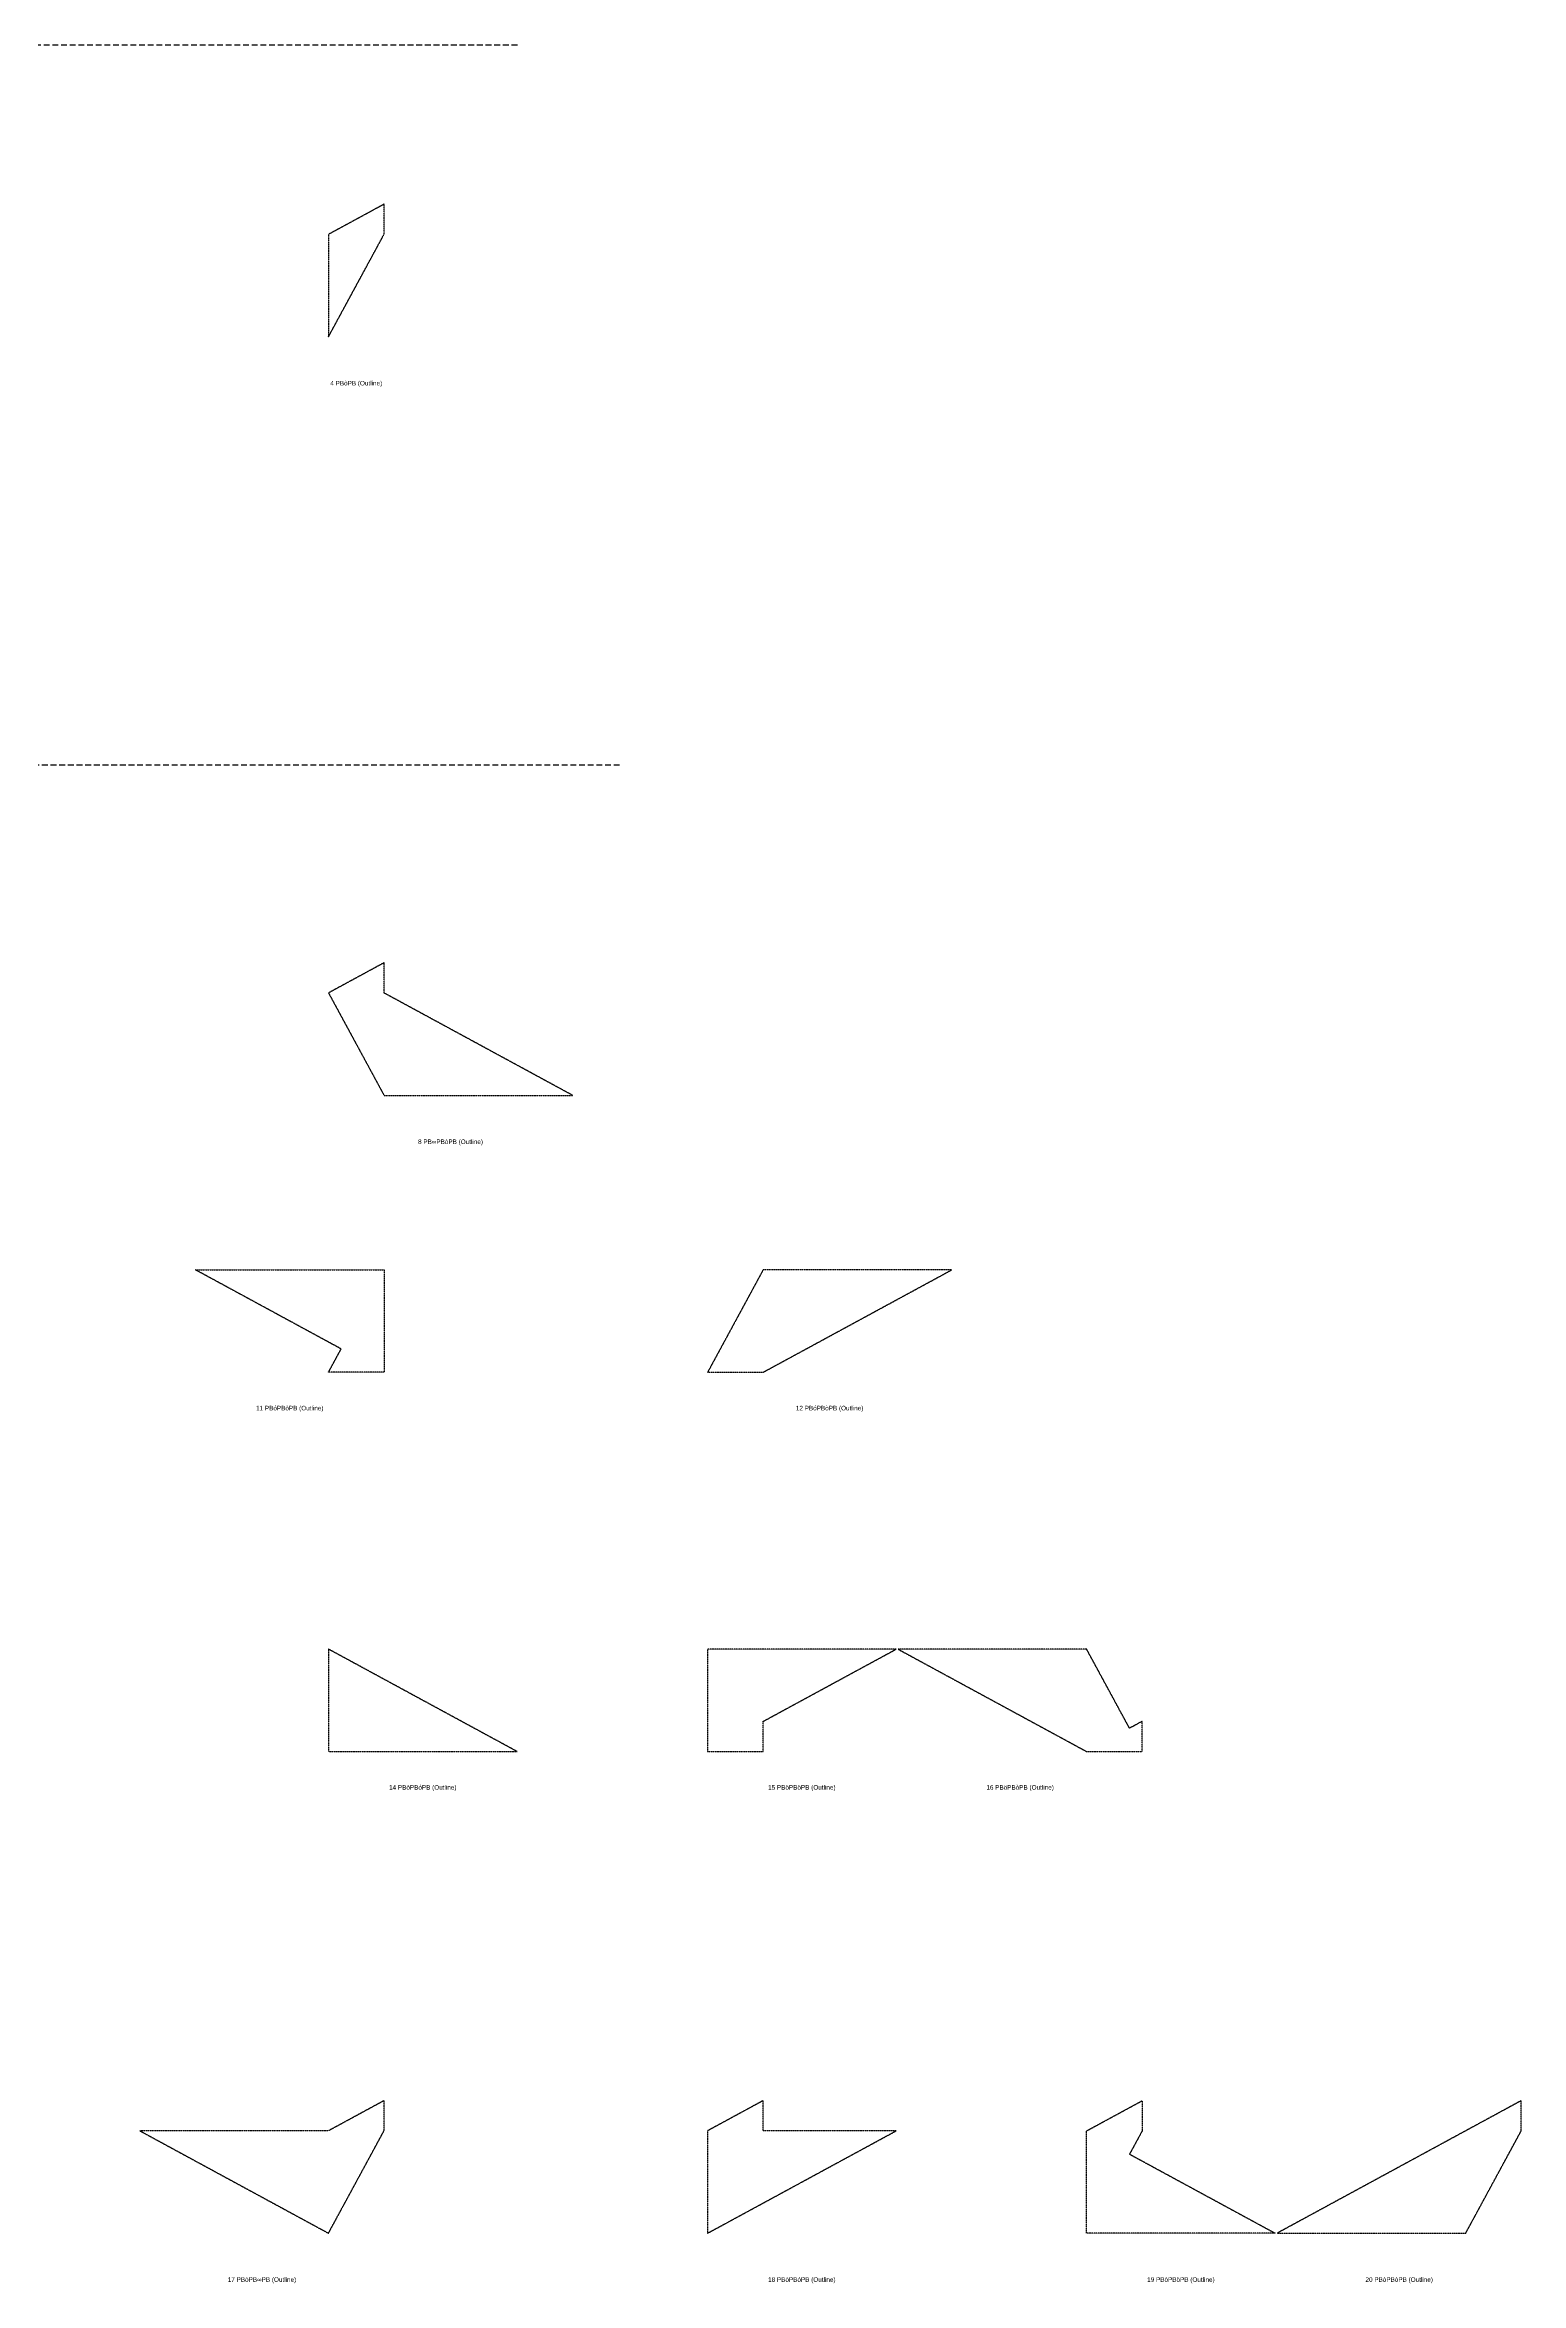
# Model space of a CAD drawing. Header units: millimetres. Extents: x 1423577 to 4401751, y -454579 to 121312.
# Drawn here: x 4077136 to 4401751, y -418849 to 73016 of the extents above; entities that cross this region are included whole.
import ezdxf
from ezdxf.enums import TextEntityAlignment as Align

# ---------------------------------------------------------------- set-up
doc = ezdxf.new("R2010")
doc.units = ezdxf.units.MM
doc.linetypes.add('DASHED', pattern=[19.05, 12.7, -6.35])
doc.styles.add('Arial', font='arial_0.ttf')

msp = doc.modelspace()

# ---------------------------------------------------------------- linework, layer by layer
at = {"linetype": 'DASHED', "ltscale": 100}
for p, q in [((3431120, 73016), (4181190, 73016)), ((3453577, -85184), (4203646, -85184))]:
    msp.add_line(p, q, dxfattribs=at)
at = {"linetype": 'DASHED'}
for points in [[(4151728, 37971), (4139519, 31345), (4139519, 8850), (4151728, 31345)], [(4151728, -128711), (4139519, -135337), (4151728, -157833), (4193180, -157833), (4151728, -135337)], [(4110276, -196182), (4151728, -196182), (4151728, -218678), (4139519, -218678), (4142297, -213560)], [(4235069, -196182), (4222861, -218678), (4235069, -218678), (4276521, -196182)], [(4139519, -302019), (4180972, -302019), (4139519, -279523)], [(4222861, -302019), (4235069, -302019), (4235069, -295394), (4264313, -279523), (4222861, -279523)], [(4318410, -302019), (4318410, -295394), (4315632, -296901), (4306202, -279523), (4264749, -279523), (4306202, -302019)], [(4151728, -378735), (4139519, -385360), (4098067, -385360), (4139519, -407856), (4151728, -385360)], [(4235069, -385360), (4235069, -378735), (4222861, -385360), (4222861, -407856), (4264313, -385360)], [(4347654, -407856), (4306202, -407856), (4306202, -385360), (4318410, -378735), (4318410, -385360), (4315632, -390478)], [(4401751, -378735), (4348091, -407856), (4389543, -407856), (4401751, -385360)]]:
    msp.add_lwpolyline(points, close=True, dxfattribs=at)

# ---------------------------------------------------------------- texts
at = {"linetype": 'DASHED', "ltscale": 100, "style": 'Arial'}
for s, p in [('4 PBòPB (Outline)', (4145624, -1343)), ('8 PB∞PBòPB (Outline)', (4166350, -168025)), ('11 PBóPBöPB (Outline)', (4131002, -226551)), ('12 PBóPBòPB (Outline)', (4249691, -226551)), ('14 PBöPBóPB (Outline)', (4160246, -309892)), ('15 PBöPBöPB (Outline)', (4243587, -309892)), ('16 PBöPBòPB (Outline)', (4291580, -309892)), ('17 PBòPB∞PB (Outline)', (4124897, -418048)), ('18 PBòPBóPB (Outline)', (4243587, -418048)), ('19 PBòPBöPB (Outline)', (4326928, -418048)), ('20 PBòPBòPB (Outline)', (4374921, -418048))]:
    msp.add_text(s, height=1000, dxfattribs=at).set_placement(p, align=Align.MIDDLE_CENTER)

doc.saveas('drawing.dxf')
